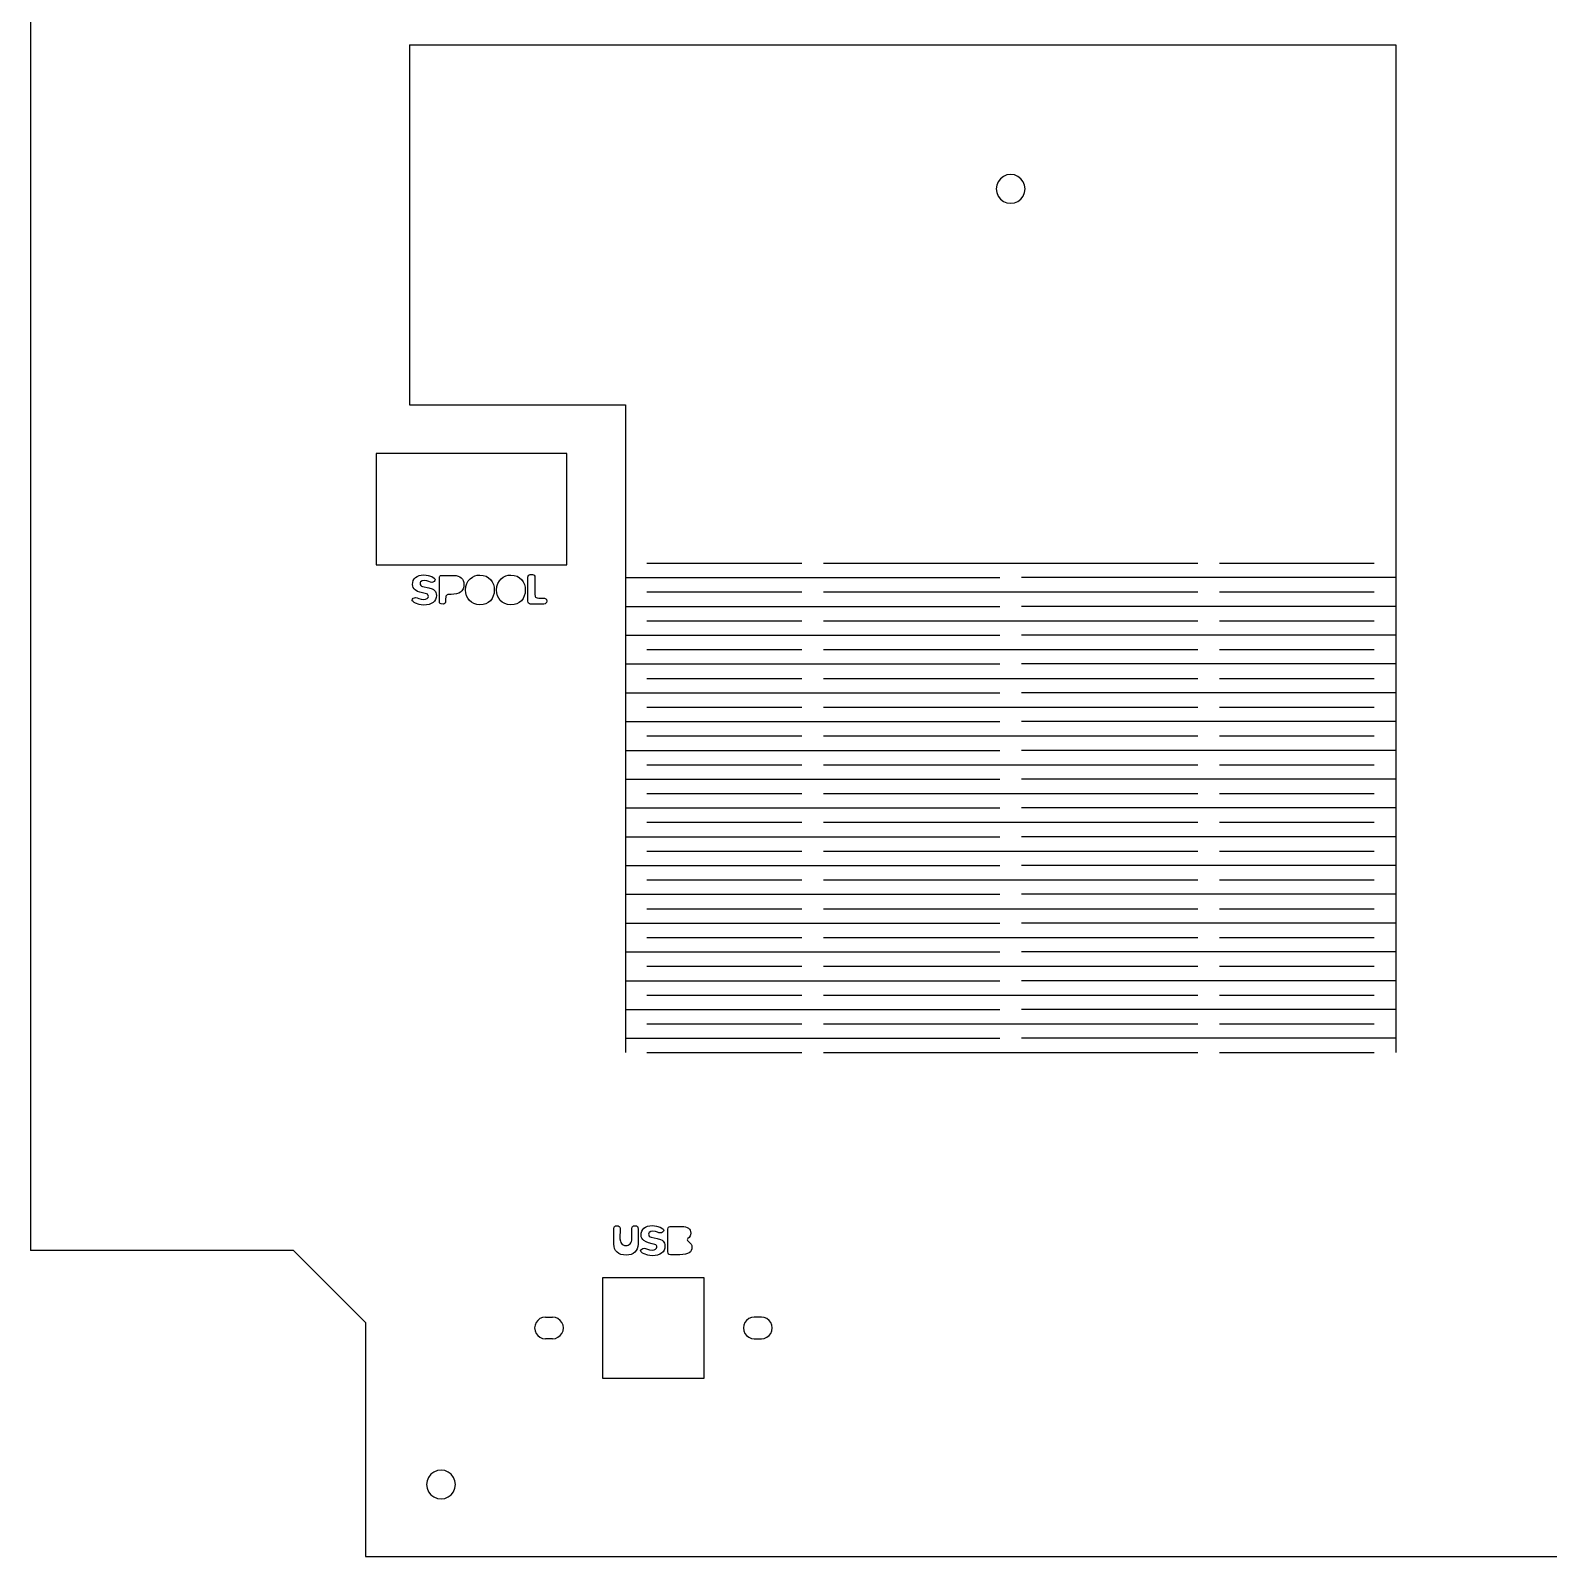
# Model space of a CAD drawing. Header units: metres. Extents: x 142 to 496, y 1157 to 1479.
# Drawn here: x 142.3 to 353.1, y 1156.9 to 1368.9 of the extents above; entities that cross this region are included whole.
import ezdxf

# ---------------------------------------------------------------- set-up
doc = ezdxf.new("R2010")
doc.units = ezdxf.units.M

msp = doc.modelspace()

# ---------------------------------------------------------------- linework, layer by layer
at = {"layer": 'COMPONENT1'}
for p, q in [((223.28, 1200.29, 0), (223.29, 1202.46, 0)), ((223.29, 1202.46, 0), (223.31, 1202.62, 0)), ((223.31, 1202.62, 0), (223.38, 1202.74, 0)), ((223.38, 1202.74, 0), (223.51, 1202.81, 0)), ((223.51, 1202.81, 0), (223.7, 1202.83, 0)), ((223.7, 1202.83, 0), (223.9, 1202.81, 0)), ((223.9, 1202.81, 0), (224.04, 1202.75, 0)), ((224.04, 1202.75, 0), (224.12, 1202.63, 0)), ((224.12, 1202.63, 0), (224.15, 1202.46, 0)), ((224.15, 1202.46, 0), (224.13, 1201.03, 0)), ((225.78, 1201.03, 0), (225.79, 1202.46, 0)), ((225.79, 1202.46, 0), (225.81, 1202.62, 0)), ((225.81, 1202.62, 0), (225.87, 1202.74, 0)), ((225.87, 1202.74, 0), (226.01, 1202.81, 0)), ((226.01, 1202.81, 0), (226.22, 1202.83, 0)), ((226.22, 1202.83, 0), (226.42, 1202.81, 0)), ((226.42, 1202.81, 0), (226.55, 1202.73, 0)), ((226.55, 1202.73, 0), (226.62, 1202.59, 0)), ((226.62, 1202.59, 0), (226.64, 1202.36, 0)), ((226.64, 1202.36, 0), (226.64, 1200.26, 0)), ((227.09, 1201.82, 0), (227.16, 1202.08, 0)), ((227.16, 1202.08, 0), (227.29, 1202.3, 0)), ((227.29, 1202.3, 0), (227.46, 1202.49, 0)), ((227.46, 1202.49, 0), (227.69, 1202.65, 0)), ((227.69, 1202.65, 0), (227.96, 1202.76, 0)), ((227.96, 1202.76, 0), (228.28, 1202.84, 0)), ((228.28, 1202.84, 0), (228.64, 1202.86, 0)), ((228.71, 1202.08, 0), (228.4, 1202.02, 0)), ((228.64, 1202.86, 0), (228.94, 1202.84, 0)), ((229.07, 1202.04, 0), (228.71, 1202.08, 0)), ((228.94, 1202.84, 0), (229.22, 1202.79, 0)), ((229.33, 1201.96, 0), (229.07, 1202.04, 0)), ((229.22, 1202.79, 0), (229.72, 1202.63, 0)), ((229.72, 1202.63, 0), (230.07, 1202.41, 0)), ((230.16, 1202.06, 0), (230.05, 1201.95, 0)), ((230.07, 1202.41, 0), (230.17, 1202.3, 0)), ((230.2, 1202.19, 0), (230.16, 1202.06, 0)), ((230.17, 1202.3, 0), (230.2, 1202.19, 0)), ((230.79, 1202.38, 0), (230.81, 1202.53, 0)), ((230.79, 1199.2, 0), (230.79, 1202.38, 0)), ((230.81, 1202.53, 0), (230.86, 1202.63, 0)), ((230.86, 1202.63, 0), (230.96, 1202.7, 0)), ((230.96, 1202.7, 0), (231.1, 1202.72, 0)), ((231.1, 1202.72, 0), (232.7, 1202.72, 0)), ((232.7, 1202.72, 0), (232.99, 1202.71, 0)), ((232.99, 1202.71, 0), (233.24, 1202.66, 0)), ((233.24, 1202.66, 0), (233.46, 1202.59, 0)), ((233.46, 1202.59, 0), (233.64, 1202.49, 0)), ((233.64, 1202.49, 0), (233.78, 1202.36, 0)), ((233.78, 1202.36, 0), (233.88, 1202.21, 0)), ((233.88, 1202.21, 0), (233.94, 1202.02, 0)), ((223.31, 1199.96, 0), (223.28, 1200.29, 0)), ((223.39, 1199.66, 0), (223.31, 1199.96, 0)), ((224.13, 1201.03, 0), (224.18, 1200.67, 0)), ((224.18, 1200.67, 0), (224.25, 1200.51, 0)), ((224.25, 1200.51, 0), (224.34, 1200.37, 0)), ((224.34, 1200.37, 0), (224.45, 1200.25, 0)), ((224.45, 1200.25, 0), (224.59, 1200.17, 0)), ((224.59, 1200.17, 0), (224.75, 1200.11, 0)), ((224.75, 1200.11, 0), (224.94, 1200.09, 0)), ((224.94, 1200.09, 0), (225.12, 1200.11, 0)), ((225.12, 1200.11, 0), (225.27, 1200.15, 0)), ((225.27, 1200.15, 0), (225.42, 1200.23, 0)), ((225.42, 1200.23, 0), (225.54, 1200.33, 0)), ((225.54, 1200.33, 0), (225.64, 1200.47, 0)), ((225.64, 1200.47, 0), (225.72, 1200.63, 0)), ((225.72, 1200.63, 0), (225.76, 1200.82, 0)), ((225.76, 1200.82, 0), (225.78, 1201.03, 0)), ((226.61, 1199.93, 0), (226.52, 1199.64, 0)), ((226.64, 1200.26, 0), (226.61, 1199.93, 0)), ((227.06, 1201.55, 0), (227.09, 1201.82, 0)), ((227.09, 1201.31, 0), (227.06, 1201.55, 0)), ((227.17, 1201.1, 0), (227.09, 1201.31, 0)), ((227.29, 1200.93, 0), (227.17, 1201.1, 0)), ((227.43, 1200.79, 0), (227.29, 1200.93, 0)), ((227.76, 1200.58, 0), (227.43, 1200.79, 0)), ((228.07, 1200.46, 0), (227.76, 1200.58, 0)), ((228.62, 1200.34, 0), (228.07, 1200.46, 0)), ((228.12, 1201.81, 0), (228.1, 1201.68, 0)), ((228.1, 1201.68, 0), (228.12, 1201.54, 0)), ((228.19, 1201.9, 0), (228.12, 1201.81, 0)), ((228.12, 1201.54, 0), (228.2, 1201.4, 0)), ((228.4, 1202.02, 0), (228.19, 1201.9, 0)), ((228.2, 1201.4, 0), (228.31, 1201.3, 0)), ((228.31, 1201.3, 0), (228.46, 1201.24, 0)), ((228.46, 1201.24, 0), (229.31, 1201.07, 0)), ((228.99, 1200.25, 0), (228.62, 1200.34, 0)), ((229.12, 1200.18, 0), (228.99, 1200.25, 0)), ((229.2, 1200.1, 0), (229.12, 1200.18, 0)), ((229.25, 1199.99, 0), (229.2, 1200.1, 0)), ((229.27, 1199.84, 0), (229.25, 1199.99, 0)), ((229.31, 1201.07, 0), (229.78, 1200.92, 0)), ((229.54, 1201.87, 0), (229.33, 1201.96, 0)), ((229.75, 1201.83, 0), (229.54, 1201.87, 0)), ((229.9, 1201.86, 0), (229.75, 1201.83, 0)), ((229.78, 1200.92, 0), (229.97, 1200.82, 0)), ((230.05, 1201.95, 0), (229.9, 1201.86, 0)), ((229.97, 1200.82, 0), (230.12, 1200.7, 0)), ((230.12, 1200.7, 0), (230.23, 1200.56, 0)), ((230.23, 1200.56, 0), (230.31, 1200.4, 0)), ((230.31, 1200.4, 0), (230.36, 1200.22, 0)), ((230.38, 1200.01, 0), (230.35, 1199.7, 0)), ((230.36, 1200.22, 0), (230.38, 1200.01, 0)), ((233.5, 1200.97, 0), (233.48, 1200.88, 0)), ((233.48, 1200.88, 0), (233.51, 1200.76, 0)), ((233.56, 1201.05, 0), (233.5, 1200.97, 0)), ((233.51, 1200.76, 0), (233.58, 1200.68, 0)), ((233.72, 1201.21, 0), (233.56, 1201.05, 0)), ((233.58, 1200.68, 0), (233.8, 1200.52, 0)), ((233.89, 1201.43, 0), (233.72, 1201.21, 0)), ((233.8, 1200.52, 0), (234.02, 1200.28, 0)), ((233.94, 1201.59, 0), (233.89, 1201.43, 0)), ((233.94, 1202.02, 0), (233.96, 1201.81, 0)), ((233.96, 1201.81, 0), (233.94, 1201.59, 0)), ((234.02, 1200.28, 0), (234.09, 1200.11, 0)), ((234.09, 1200.11, 0), (234.12, 1199.87, 0)), ((223.52, 1199.39, 0), (223.39, 1199.66, 0)), ((223.72, 1199.17, 0), (223.52, 1199.39, 0)), ((223.96, 1198.99, 0), (223.72, 1199.17, 0)), ((224.26, 1198.85, 0), (223.96, 1198.99, 0)), ((224.61, 1198.77, 0), (224.26, 1198.85, 0)), ((225.01, 1198.74, 0), (224.61, 1198.77, 0)), ((225.36, 1198.77, 0), (225.01, 1198.74, 0)), ((225.67, 1198.85, 0), (225.36, 1198.77, 0)), ((225.95, 1198.98, 0), (225.67, 1198.85, 0)), ((226.19, 1199.16, 0), (225.95, 1198.98, 0)), ((226.38, 1199.38, 0), (226.19, 1199.16, 0)), ((226.52, 1199.64, 0), (226.38, 1199.38, 0)), ((227, 1199.37, 0), (227.05, 1199.49, 0)), ((227.03, 1199.27, 0), (227, 1199.37, 0)), ((227.13, 1199.16, 0), (227.03, 1199.27, 0)), ((227.05, 1199.49, 0), (227.17, 1199.6, 0)), ((227.28, 1199.04, 0), (227.13, 1199.16, 0)), ((227.17, 1199.6, 0), (227.32, 1199.69, 0)), ((227.47, 1198.93, 0), (227.28, 1199.04, 0)), ((227.32, 1199.69, 0), (227.47, 1199.72, 0)), ((227.47, 1199.72, 0), (227.69, 1199.67, 0)), ((227.98, 1198.75, 0), (227.47, 1198.93, 0)), ((227.69, 1199.67, 0), (227.95, 1199.58, 0)), ((227.95, 1199.58, 0), (228.25, 1199.49, 0)), ((228.28, 1198.69, 0), (227.98, 1198.75, 0)), ((228.25, 1199.49, 0), (228.61, 1199.44, 0)), ((228.6, 1198.67, 0), (228.28, 1198.69, 0)), ((229, 1198.7, 0), (228.6, 1198.67, 0)), ((228.61, 1199.44, 0), (228.88, 1199.49, 0)), ((228.88, 1199.49, 0), (229.08, 1199.59, 0)), ((229.35, 1198.76, 0), (229, 1198.7, 0)), ((229.08, 1199.59, 0), (229.22, 1199.72, 0)), ((229.22, 1199.72, 0), (229.27, 1199.84, 0)), ((229.66, 1198.87, 0), (229.35, 1198.76, 0)), ((229.91, 1199.01, 0), (229.66, 1198.87, 0)), ((230.12, 1199.2, 0), (229.91, 1199.01, 0)), ((230.26, 1199.43, 0), (230.12, 1199.2, 0)), ((230.35, 1199.7, 0), (230.26, 1199.43, 0)), ((230.8, 1199.02, 0), (230.79, 1199.2, 0)), ((230.86, 1198.9, 0), (230.8, 1199.02, 0)), ((230.97, 1198.84, 0), (230.86, 1198.9, 0)), ((231.13, 1198.81, 0), (230.97, 1198.84, 0)), ((232.45, 1198.81, 0), (231.13, 1198.81, 0)), ((232.86, 1198.83, 0), (232.45, 1198.81, 0)), ((233.21, 1198.88, 0), (232.86, 1198.83, 0)), ((233.5, 1198.96, 0), (233.21, 1198.88, 0)), ((233.73, 1199.07, 0), (233.5, 1198.96, 0)), ((233.91, 1199.22, 0), (233.73, 1199.07, 0)), ((234.03, 1199.4, 0), (233.91, 1199.22, 0)), ((234.09, 1199.61, 0), (234.03, 1199.4, 0)), ((234.12, 1199.87, 0), (234.09, 1199.61, 0))]:
    msp.add_line(p, q, dxfattribs=at)
at = {"layer": 'COMPONENT3'}
for p, q in [((196.22, 1293.16, 0), (196.54, 1293.23, 0)), ((196.54, 1293.23, 0), (196.91, 1293.25, 0)), ((196.91, 1293.25, 0), (197.2, 1293.24, 0)), ((197.2, 1293.24, 0), (197.49, 1293.19, 0)), ((203.96, 1293.11, 0), (204.31, 1293.21, 0)), ((204.31, 1293.21, 0), (204.66, 1293.24, 0)), ((204.66, 1293.24, 0), (205.13, 1293.19, 0)), ((208.26, 1293.11, 0), (208.62, 1293.21, 0)), ((208.62, 1293.21, 0), (208.97, 1293.24, 0)), ((208.97, 1293.24, 0), (209.43, 1293.19, 0)), ((211.44, 1293.2, 0), (211.55, 1293.28, 0)), ((211.55, 1293.28, 0), (211.68, 1293.3, 0)), ((211.68, 1293.3, 0), (211.97, 1293.3, 0)), ((211.97, 1293.3, 0), (212.11, 1293.28, 0)), ((212.11, 1293.28, 0), (212.22, 1293.21, 0)), ((212.22, 1293.21, 0), (212.3, 1293.09, 0)), ((195.32, 1291.94, 0), (195.35, 1292.22, 0)), ((195.35, 1291.7, 0), (195.32, 1291.94, 0)), ((195.35, 1292.22, 0), (195.42, 1292.47, 0)), ((195.43, 1291.5, 0), (195.35, 1291.7, 0)), ((195.42, 1292.47, 0), (195.55, 1292.7, 0)), ((195.55, 1291.32, 0), (195.43, 1291.5, 0)), ((195.55, 1292.7, 0), (195.73, 1292.89, 0)), ((195.69, 1291.18, 0), (195.55, 1291.32, 0)), ((196.02, 1290.97, 0), (195.69, 1291.18, 0)), ((195.73, 1292.89, 0), (195.95, 1293.04, 0)), ((195.95, 1293.04, 0), (196.22, 1293.16, 0)), ((196.38, 1292.2, 0), (196.36, 1292.08, 0)), ((196.36, 1292.08, 0), (196.38, 1291.93, 0)), ((196.45, 1292.3, 0), (196.38, 1292.2, 0)), ((196.38, 1291.93, 0), (196.46, 1291.8, 0)), ((196.66, 1292.42, 0), (196.45, 1292.3, 0)), ((196.46, 1291.8, 0), (196.57, 1291.7, 0)), ((196.57, 1291.7, 0), (196.72, 1291.64, 0)), ((196.97, 1292.48, 0), (196.66, 1292.42, 0)), ((196.72, 1291.64, 0), (197.57, 1291.46, 0)), ((197.33, 1292.44, 0), (196.97, 1292.48, 0)), ((197.59, 1292.35, 0), (197.33, 1292.44, 0)), ((197.49, 1293.19, 0), (197.98, 1293.02, 0)), ((197.57, 1291.46, 0), (198.04, 1291.31, 0)), ((197.8, 1292.26, 0), (197.59, 1292.35, 0)), ((198.01, 1292.22, 0), (197.8, 1292.26, 0)), ((197.98, 1293.02, 0), (198.33, 1292.8, 0)), ((198.16, 1292.26, 0), (198.01, 1292.22, 0)), ((198.04, 1291.31, 0), (198.23, 1291.21, 0)), ((198.31, 1292.34, 0), (198.16, 1292.26, 0)), ((198.23, 1291.21, 0), (198.38, 1291.1, 0)), ((198.42, 1292.46, 0), (198.31, 1292.34, 0)), ((198.33, 1292.8, 0), (198.43, 1292.69, 0)), ((198.38, 1291.1, 0), (198.49, 1290.96, 0)), ((198.46, 1292.59, 0), (198.42, 1292.46, 0)), ((198.43, 1292.69, 0), (198.46, 1292.59, 0)), ((199.05, 1292.86, 0), (199.07, 1292.99, 0)), ((199.05, 1289.55, 0), (199.05, 1292.86, 0)), ((199.07, 1292.99, 0), (199.13, 1293.09, 0)), ((199.13, 1293.09, 0), (199.22, 1293.15, 0)), ((199.22, 1293.15, 0), (199.34, 1293.17, 0)), ((199.34, 1293.17, 0), (201.11, 1293.17, 0)), ((201.11, 1293.17, 0), (201.4, 1293.15, 0)), ((201.4, 1293.15, 0), (201.67, 1293.09, 0)), ((201.67, 1293.09, 0), (201.9, 1292.98, 0)), ((201.9, 1292.98, 0), (202.09, 1292.84, 0)), ((202.09, 1292.84, 0), (202.25, 1292.66, 0)), ((202.34, 1291.3, 0), (202.19, 1291.05, 0)), ((202.25, 1292.66, 0), (202.36, 1292.46, 0)), ((202.43, 1291.6, 0), (202.34, 1291.3, 0)), ((202.36, 1292.46, 0), (202.44, 1292.22, 0)), ((202.46, 1291.97, 0), (202.43, 1291.6, 0)), ((202.44, 1292.22, 0), (202.46, 1291.97, 0)), ((202.69, 1291.14, 0), (202.74, 1291.64, 0)), ((202.73, 1290.74, 0), (202.69, 1291.14, 0)), ((202.74, 1291.64, 0), (202.87, 1292.07, 0)), ((202.87, 1292.07, 0), (203.07, 1292.43, 0)), ((203.07, 1292.43, 0), (203.33, 1292.73, 0)), ((203.33, 1292.73, 0), (203.63, 1292.95, 0)), ((203.63, 1292.95, 0), (203.96, 1293.11, 0)), ((205.13, 1293.19, 0), (205.53, 1293.06, 0)), ((205.53, 1293.06, 0), (205.88, 1292.86, 0)), ((205.88, 1292.86, 0), (206.16, 1292.6, 0)), ((206.16, 1292.6, 0), (206.39, 1292.29, 0)), ((206.39, 1292.29, 0), (206.55, 1291.94, 0)), ((206.55, 1291.94, 0), (206.65, 1291.56, 0)), ((206.65, 1291.56, 0), (206.68, 1291.16, 0)), ((206.68, 1291.16, 0), (206.65, 1290.73, 0)), ((207, 1291.14, 0), (207.04, 1291.64, 0)), ((207.03, 1290.74, 0), (207, 1291.14, 0)), ((207.04, 1291.64, 0), (207.17, 1292.07, 0)), ((207.17, 1292.07, 0), (207.38, 1292.43, 0)), ((207.38, 1292.43, 0), (207.63, 1292.73, 0)), ((207.63, 1292.73, 0), (207.93, 1292.95, 0)), ((207.93, 1292.95, 0), (208.26, 1293.11, 0)), ((209.43, 1293.19, 0), (209.84, 1293.06, 0)), ((209.84, 1293.06, 0), (210.18, 1292.86, 0)), ((210.18, 1292.86, 0), (210.47, 1292.6, 0)), ((210.47, 1292.6, 0), (210.69, 1292.29, 0)), ((210.69, 1292.29, 0), (210.85, 1291.94, 0)), ((210.85, 1291.94, 0), (210.95, 1291.56, 0)), ((210.95, 1291.56, 0), (210.98, 1291.16, 0)), ((210.98, 1291.16, 0), (210.95, 1290.73, 0)), ((211.35, 1292.95, 0), (211.37, 1293.08, 0)), ((211.35, 1289.62, 0), (211.35, 1292.95, 0)), ((211.37, 1293.08, 0), (211.44, 1293.2, 0)), ((212.3, 1293.09, 0), (212.32, 1292.95, 0)), ((212.32, 1292.95, 0), (212.32, 1290.58, 0)), ((195.26, 1289.76, 0), (195.31, 1289.88, 0)), ((195.29, 1289.66, 0), (195.26, 1289.76, 0)), ((195.39, 1289.55, 0), (195.29, 1289.66, 0)), ((195.31, 1289.88, 0), (195.43, 1290, 0)), ((195.54, 1289.44, 0), (195.39, 1289.55, 0)), ((195.43, 1290, 0), (195.58, 1290.08, 0)), ((195.73, 1289.33, 0), (195.54, 1289.44, 0)), ((195.58, 1290.08, 0), (195.73, 1290.11, 0)), ((195.73, 1290.11, 0), (195.95, 1290.07, 0)), ((196.24, 1289.15, 0), (195.73, 1289.33, 0)), ((195.95, 1290.07, 0), (196.21, 1289.98, 0)), ((196.33, 1290.86, 0), (196.02, 1290.97, 0)), ((196.21, 1289.98, 0), (196.51, 1289.88, 0)), ((196.54, 1289.09, 0), (196.24, 1289.15, 0)), ((196.88, 1290.73, 0), (196.33, 1290.86, 0)), ((196.51, 1289.88, 0), (196.87, 1289.84, 0)), ((196.86, 1289.07, 0), (196.54, 1289.09, 0)), ((197.26, 1289.09, 0), (196.86, 1289.07, 0)), ((196.87, 1289.84, 0), (197.14, 1289.88, 0)), ((197.25, 1290.64, 0), (196.88, 1290.73, 0)), ((197.14, 1289.88, 0), (197.34, 1289.99, 0)), ((197.38, 1290.58, 0), (197.25, 1290.64, 0)), ((197.61, 1289.15, 0), (197.26, 1289.09, 0)), ((197.34, 1289.99, 0), (197.48, 1290.12, 0)), ((197.46, 1290.5, 0), (197.38, 1290.58, 0)), ((197.51, 1290.38, 0), (197.46, 1290.5, 0)), ((197.48, 1290.12, 0), (197.53, 1290.23, 0)), ((197.53, 1290.23, 0), (197.51, 1290.38, 0)), ((197.92, 1289.26, 0), (197.61, 1289.15, 0)), ((198.17, 1289.41, 0), (197.92, 1289.26, 0)), ((198.38, 1289.6, 0), (198.17, 1289.41, 0)), ((198.52, 1289.83, 0), (198.38, 1289.6, 0)), ((198.49, 1290.96, 0), (198.57, 1290.8, 0)), ((198.61, 1290.1, 0), (198.52, 1289.83, 0)), ((198.57, 1290.8, 0), (198.62, 1290.61, 0)), ((198.64, 1290.41, 0), (198.61, 1290.1, 0)), ((198.62, 1290.61, 0), (198.64, 1290.41, 0)), ((199.07, 1289.38, 0), (199.05, 1289.55, 0)), ((199.16, 1289.28, 0), (199.07, 1289.38, 0)), ((199.31, 1289.22, 0), (199.16, 1289.28, 0)), ((199.56, 1289.2, 0), (199.31, 1289.22, 0)), ((199.73, 1289.23, 0), (199.56, 1289.2, 0)), ((199.84, 1289.31, 0), (199.73, 1289.23, 0)), ((199.9, 1289.4, 0), (199.84, 1289.31, 0)), ((199.92, 1289.5, 0), (199.9, 1289.4, 0)), ((199.93, 1290.2, 0), (199.92, 1289.89, 0)), ((199.92, 1289.89, 0), (199.92, 1289.5, 0)), ((199.96, 1290.32, 0), (199.93, 1290.2, 0)), ((200.02, 1290.41, 0), (199.96, 1290.32, 0)), ((200.11, 1290.47, 0), (200.02, 1290.41, 0)), ((200.24, 1290.51, 0), (200.11, 1290.47, 0)), ((200.67, 1290.55, 0), (200.24, 1290.51, 0)), ((201.06, 1290.56, 0), (200.67, 1290.55, 0)), ((201.42, 1290.62, 0), (201.06, 1290.56, 0)), ((201.73, 1290.72, 0), (201.42, 1290.62, 0)), ((201.98, 1290.86, 0), (201.73, 1290.72, 0)), ((202.19, 1291.05, 0), (201.98, 1290.86, 0)), ((202.82, 1290.36, 0), (202.73, 1290.74, 0)), ((202.98, 1290.01, 0), (202.82, 1290.36, 0)), ((203.21, 1289.71, 0), (202.98, 1290.01, 0)), ((203.49, 1289.45, 0), (203.21, 1289.71, 0)), ((203.83, 1289.26, 0), (203.49, 1289.45, 0)), ((204.23, 1289.13, 0), (203.83, 1289.26, 0)), ((204.69, 1289.09, 0), (204.23, 1289.13, 0)), ((205.11, 1289.12, 0), (204.69, 1289.09, 0)), ((205.5, 1289.24, 0), (205.11, 1289.12, 0)), ((205.84, 1289.43, 0), (205.5, 1289.24, 0)), ((206.13, 1289.67, 0), (205.84, 1289.43, 0)), ((206.36, 1289.97, 0), (206.13, 1289.67, 0)), ((206.54, 1290.33, 0), (206.36, 1289.97, 0)), ((206.65, 1290.73, 0), (206.54, 1290.33, 0)), ((207.13, 1290.36, 0), (207.03, 1290.74, 0)), ((207.29, 1290.01, 0), (207.13, 1290.36, 0)), ((207.51, 1289.71, 0), (207.29, 1290.01, 0)), ((207.79, 1289.45, 0), (207.51, 1289.71, 0)), ((208.13, 1289.26, 0), (207.79, 1289.45, 0)), ((208.53, 1289.13, 0), (208.13, 1289.26, 0)), ((208.99, 1289.09, 0), (208.53, 1289.13, 0)), ((209.42, 1289.12, 0), (208.99, 1289.09, 0)), ((209.81, 1289.24, 0), (209.42, 1289.12, 0)), ((210.15, 1289.43, 0), (209.81, 1289.24, 0)), ((210.44, 1289.67, 0), (210.15, 1289.43, 0)), ((210.67, 1289.97, 0), (210.44, 1289.67, 0)), ((210.84, 1290.33, 0), (210.67, 1289.97, 0)), ((210.95, 1290.73, 0), (210.84, 1290.33, 0)), ((211.37, 1289.44, 0), (211.35, 1289.62, 0)), ((211.44, 1289.31, 0), (211.37, 1289.44, 0)), ((211.55, 1289.23, 0), (211.44, 1289.31, 0)), ((211.7, 1289.21, 0), (211.55, 1289.23, 0)), ((213.54, 1289.21, 0), (211.7, 1289.21, 0)), ((212.32, 1290.58, 0), (212.36, 1290.27, 0)), ((212.36, 1290.27, 0), (212.41, 1290.17, 0)), ((212.41, 1290.17, 0), (212.51, 1290.1, 0)), ((212.51, 1290.1, 0), (212.65, 1290.06, 0)), ((212.65, 1290.06, 0), (212.85, 1290.03, 0)), ((212.85, 1290.03, 0), (213.46, 1290.02, 0)), ((213.46, 1290.02, 0), (213.67, 1290, 0)), ((213.72, 1289.23, 0), (213.54, 1289.21, 0)), ((213.67, 1290, 0), (213.82, 1289.95, 0)), ((213.85, 1289.31, 0), (213.72, 1289.23, 0)), ((213.82, 1289.95, 0), (213.92, 1289.82, 0)), ((213.93, 1289.43, 0), (213.85, 1289.31, 0)), ((213.92, 1289.82, 0), (213.95, 1289.61, 0)), ((213.95, 1289.61, 0), (213.93, 1289.43, 0))]:
    msp.add_line(p, q, dxfattribs=at)
at = {"layer": 'GROUP0'}
for p, q in [((142.28, 1437.88, 0), (142.27, 1199.38, 0)), ((194.88, 1366.88, 0), (194.88, 1316.88, 0)), ((194.88, 1366.88, 0), (331.88, 1366.88, 0)), ((331.88, 1366.88, 0), (331.88, 1292.88, 0)), ((277.39, 1348.62, 0), (276.97, 1348.3, 0)), ((277.87, 1348.82, 0), (277.39, 1348.62, 0)), ((278.39, 1348.88, 0), (277.87, 1348.82, 0)), ((278.9, 1348.82, 0), (278.39, 1348.88, 0)), ((279.39, 1348.62, 0), (278.9, 1348.82, 0)), ((279.8, 1348.3, 0), (279.39, 1348.62, 0)), ((276.45, 1347.4, 0), (276.39, 1346.88, 0)), ((276.39, 1346.88, 0), (276.45, 1346.37, 0)), ((276.65, 1347.88, 0), (276.45, 1347.4, 0)), ((276.45, 1346.37, 0), (276.65, 1345.88, 0)), ((276.97, 1348.3, 0), (276.65, 1347.88, 0)), ((280.12, 1347.88, 0), (279.8, 1348.3, 0)), ((280.32, 1347.4, 0), (280.12, 1347.88, 0)), ((280.12, 1345.88, 0), (280.32, 1346.37, 0)), ((280.39, 1346.88, 0), (280.32, 1347.4, 0)), ((280.32, 1346.37, 0), (280.39, 1346.88, 0)), ((276.65, 1345.88, 0), (276.97, 1345.47, 0)), ((276.97, 1345.47, 0), (277.39, 1345.15, 0)), ((277.39, 1345.15, 0), (277.87, 1344.95, 0)), ((277.87, 1344.95, 0), (278.39, 1344.88, 0)), ((278.39, 1344.88, 0), (278.9, 1344.95, 0)), ((278.9, 1344.95, 0), (279.39, 1345.15, 0)), ((279.39, 1345.15, 0), (279.8, 1345.47, 0)), ((279.8, 1345.47, 0), (280.12, 1345.88, 0)), ((194.88, 1316.88, 0), (224.88, 1316.88, 0)), ((224.88, 1316.88, 0), (224.88, 1292.88, 0)), ((216.77, 1310.13, 0), (190.27, 1310.13, 0)), ((190.27, 1310.13, 0), (190.27, 1294.63, 0)), ((216.77, 1294.63, 0), (216.77, 1310.13, 0)), ((190.27, 1294.63, 0), (216.77, 1294.63, 0)), ((224.88, 1292.88, 0), (224.88, 1226.88, 0)), ((331.88, 1292.88, 0), (331.88, 1226.88, 0)), ((178.78, 1199.38, 0), (142.27, 1199.38, 0)), ((178.78, 1199.38, 0), (188.78, 1189.38, 0)), ((221.77, 1195.63, 0), (235.77, 1195.63, 0)), ((221.77, 1181.63, 0), (221.77, 1195.63, 0)), ((235.77, 1195.63, 0), (235.77, 1181.63, 0)), ((188.78, 1189.38, 0), (188.78, 1156.88, 0)), ((212.48, 1189.38, 0), (212.33, 1189.02, 0)), ((212.71, 1189.69, 0), (212.48, 1189.38, 0)), ((213.02, 1189.93, 0), (212.71, 1189.69, 0)), ((213.39, 1190.08, 0), (213.02, 1189.93, 0)), ((213.77, 1190.13, 0), (213.39, 1190.08, 0)), ((213.77, 1190.13, 0), (214.77, 1190.13, 0)), ((215.16, 1190.08, 0), (214.77, 1190.13, 0)), ((215.52, 1189.93, 0), (215.16, 1190.08, 0)), ((215.84, 1189.69, 0), (215.52, 1189.93, 0)), ((216.07, 1189.38, 0), (215.84, 1189.69, 0)), ((216.22, 1189.02, 0), (216.07, 1189.38, 0)), ((241.48, 1189.38, 0), (241.33, 1189.02, 0)), ((241.71, 1189.69, 0), (241.48, 1189.38, 0)), ((242.02, 1189.93, 0), (241.71, 1189.69, 0)), ((242.39, 1190.08, 0), (242.02, 1189.93, 0)), ((242.77, 1190.13, 0), (242.39, 1190.08, 0)), ((243.77, 1190.13, 0), (242.77, 1190.13, 0)), ((244.16, 1190.08, 0), (243.77, 1190.13, 0)), ((244.52, 1189.93, 0), (244.16, 1190.08, 0)), ((244.84, 1189.69, 0), (244.52, 1189.93, 0)), ((245.07, 1189.38, 0), (244.84, 1189.69, 0)), ((245.22, 1189.02, 0), (245.07, 1189.38, 0)), ((212.33, 1189.02, 0), (212.27, 1188.63, 0)), ((212.27, 1188.63, 0), (212.33, 1188.25, 0)), ((212.33, 1188.25, 0), (212.48, 1187.88, 0)), ((212.48, 1187.88, 0), (212.71, 1187.57, 0)), ((212.71, 1187.57, 0), (213.02, 1187.34, 0)), ((213.02, 1187.34, 0), (213.39, 1187.19, 0)), ((215.16, 1187.19, 0), (215.52, 1187.34, 0)), ((215.52, 1187.34, 0), (215.84, 1187.57, 0)), ((215.84, 1187.57, 0), (216.07, 1187.88, 0)), ((216.07, 1187.88, 0), (216.22, 1188.25, 0)), ((216.27, 1188.63, 0), (216.22, 1189.02, 0)), ((216.22, 1188.25, 0), (216.27, 1188.63, 0)), ((241.33, 1189.02, 0), (241.27, 1188.63, 0)), ((241.27, 1188.63, 0), (241.33, 1188.25, 0)), ((241.33, 1188.25, 0), (241.48, 1187.88, 0)), ((241.48, 1187.88, 0), (241.71, 1187.57, 0)), ((241.71, 1187.57, 0), (242.02, 1187.34, 0)), ((242.02, 1187.34, 0), (242.39, 1187.19, 0)), ((244.16, 1187.19, 0), (244.52, 1187.34, 0)), ((244.52, 1187.34, 0), (244.84, 1187.57, 0)), ((244.84, 1187.57, 0), (245.07, 1187.88, 0)), ((245.07, 1187.88, 0), (245.22, 1188.25, 0)), ((245.27, 1188.63, 0), (245.22, 1189.02, 0)), ((245.22, 1188.25, 0), (245.27, 1188.63, 0)), ((213.39, 1187.19, 0), (213.77, 1187.13, 0)), ((214.77, 1187.13, 0), (213.77, 1187.13, 0)), ((214.77, 1187.13, 0), (215.16, 1187.19, 0)), ((242.39, 1187.19, 0), (242.77, 1187.13, 0)), ((242.77, 1187.13, 0), (243.77, 1187.13, 0)), ((243.77, 1187.13, 0), (244.16, 1187.19, 0)), ((235.77, 1181.63, 0), (221.77, 1181.63, 0)), ((197.87, 1168.3, 0), (197.55, 1167.88, 0)), ((198.28, 1168.62, 0), (197.87, 1168.3, 0)), ((198.77, 1168.82, 0), (198.28, 1168.62, 0)), ((199.28, 1168.88, 0), (198.77, 1168.82, 0)), ((199.8, 1168.82, 0), (199.28, 1168.88, 0)), ((200.28, 1168.62, 0), (199.8, 1168.82, 0)), ((200.7, 1168.3, 0), (200.28, 1168.62, 0)), ((201.02, 1167.88, 0), (200.7, 1168.3, 0)), ((197.35, 1167.4, 0), (197.28, 1166.88, 0)), ((197.28, 1166.88, 0), (197.35, 1166.37, 0)), ((197.55, 1167.88, 0), (197.35, 1167.4, 0)), ((197.35, 1166.37, 0), (197.55, 1165.88, 0)), ((201.21, 1167.4, 0), (201.02, 1167.88, 0)), ((201.02, 1165.88, 0), (201.21, 1166.37, 0)), ((201.28, 1166.88, 0), (201.21, 1167.4, 0)), ((201.21, 1166.37, 0), (201.28, 1166.88, 0)), ((197.55, 1165.88, 0), (197.87, 1165.47, 0)), ((197.87, 1165.47, 0), (198.28, 1165.15, 0)), ((198.28, 1165.15, 0), (198.77, 1164.95, 0)), ((198.77, 1164.95, 0), (199.28, 1164.88, 0)), ((199.28, 1164.88, 0), (199.8, 1164.95, 0)), ((199.8, 1164.95, 0), (200.28, 1165.15, 0)), ((200.28, 1165.15, 0), (200.7, 1165.47, 0)), ((200.7, 1165.47, 0), (201.02, 1165.88, 0)), ((188.78, 1156.88, 0), (449.78, 1156.88, 0))]:
    msp.add_line(p, q, dxfattribs=at)
at = {"layer": 'GROUP1'}
for p, q in [((227.88, 1294.88, 0), (249.38, 1294.88, 0)), ((252.38, 1294.88, 0), (304.38, 1294.88, 0)), ((307.38, 1294.88, 0), (328.89, 1294.88, 0)), ((227.88, 1290.88, 0), (249.38, 1290.88, 0)), ((252.38, 1290.88, 0), (304.38, 1290.88, 0)), ((307.38, 1290.88, 0), (328.89, 1290.88, 0)), ((227.88, 1286.88, 0), (249.38, 1286.88, 0)), ((252.38, 1286.88, 0), (304.38, 1286.88, 0)), ((307.38, 1286.88, 0), (328.89, 1286.88, 0)), ((227.88, 1282.88, 0), (249.38, 1282.88, 0)), ((252.38, 1282.88, 0), (304.38, 1282.88, 0)), ((307.38, 1282.88, 0), (328.89, 1282.88, 0)), ((227.88, 1278.88, 0), (249.38, 1278.88, 0)), ((252.38, 1278.88, 0), (304.38, 1278.88, 0)), ((307.38, 1278.88, 0), (328.89, 1278.88, 0)), ((227.88, 1274.88, 0), (249.38, 1274.88, 0)), ((252.38, 1274.88, 0), (304.38, 1274.88, 0)), ((307.38, 1274.88, 0), (328.89, 1274.88, 0)), ((227.88, 1270.88, 0), (249.38, 1270.88, 0)), ((252.38, 1270.88, 0), (304.38, 1270.88, 0)), ((307.38, 1270.88, 0), (328.89, 1270.88, 0)), ((227.88, 1266.88, 0), (249.38, 1266.88, 0)), ((252.38, 1266.88, 0), (304.38, 1266.88, 0)), ((307.38, 1266.88, 0), (328.89, 1266.88, 0)), ((227.88, 1262.88, 0), (249.38, 1262.88, 0)), ((252.38, 1262.88, 0), (304.38, 1262.88, 0)), ((307.38, 1262.88, 0), (328.89, 1262.88, 0)), ((227.88, 1258.88, 0), (249.38, 1258.88, 0)), ((252.38, 1258.88, 0), (304.38, 1258.88, 0)), ((307.38, 1258.88, 0), (328.89, 1258.88, 0)), ((227.88, 1254.88, 0), (249.38, 1254.88, 0)), ((252.38, 1254.88, 0), (304.38, 1254.88, 0)), ((307.38, 1254.88, 0), (328.89, 1254.88, 0)), ((227.88, 1250.88, 0), (249.38, 1250.88, 0)), ((252.38, 1250.88, 0), (304.38, 1250.88, 0)), ((307.38, 1250.88, 0), (328.89, 1250.88, 0)), ((227.88, 1246.88, 0), (249.38, 1246.88, 0)), ((252.38, 1246.88, 0), (304.38, 1246.88, 0)), ((307.38, 1246.88, 0), (328.89, 1246.88, 0)), ((227.88, 1242.88, 0), (249.38, 1242.88, 0)), ((252.38, 1242.88, 0), (304.38, 1242.88, 0)), ((307.38, 1242.88, 0), (328.89, 1242.88, 0)), ((227.88, 1238.88, 0), (249.38, 1238.88, 0)), ((252.38, 1238.88, 0), (304.38, 1238.88, 0)), ((307.38, 1238.88, 0), (328.89, 1238.88, 0)), ((227.88, 1234.88, 0), (249.38, 1234.88, 0)), ((252.38, 1234.88, 0), (304.38, 1234.88, 0)), ((307.38, 1234.88, 0), (328.89, 1234.88, 0)), ((227.88, 1230.88, 0), (249.38, 1230.88, 0)), ((252.38, 1230.88, 0), (304.38, 1230.88, 0)), ((307.38, 1230.88, 0), (328.89, 1230.88, 0)), ((227.88, 1226.88, 0), (249.38, 1226.88, 0)), ((252.38, 1226.88, 0), (304.38, 1226.88, 0)), ((307.38, 1226.88, 0), (328.89, 1226.88, 0))]:
    msp.add_line(p, q, dxfattribs=at)
at = {"layer": 'GROUP2'}
for p, q in [((224.88, 1292.88, 0), (276.88, 1292.88, 0)), ((331.88, 1292.88, 0), (279.88, 1292.88, 0)), ((224.88, 1288.88, 0), (276.88, 1288.88, 0)), ((331.88, 1288.88, 0), (279.88, 1288.88, 0)), ((224.88, 1284.88, 0), (276.88, 1284.88, 0)), ((331.88, 1284.88, 0), (279.88, 1284.88, 0)), ((224.88, 1280.88, 0), (276.88, 1280.88, 0)), ((331.88, 1280.88, 0), (279.88, 1280.88, 0)), ((224.88, 1276.88, 0), (276.88, 1276.88, 0)), ((331.88, 1276.88, 0), (279.88, 1276.88, 0)), ((224.88, 1272.88, 0), (276.88, 1272.88, 0)), ((331.88, 1272.88, 0), (279.88, 1272.88, 0)), ((224.88, 1268.88, 0), (276.88, 1268.88, 0)), ((331.88, 1268.88, 0), (279.88, 1268.88, 0)), ((224.88, 1264.88, 0), (276.88, 1264.88, 0)), ((331.88, 1264.88, 0), (279.88, 1264.88, 0)), ((224.88, 1260.88, 0), (276.88, 1260.88, 0)), ((331.88, 1260.88, 0), (279.88, 1260.88, 0)), ((224.88, 1256.88, 0), (276.88, 1256.88, 0)), ((331.88, 1256.88, 0), (279.88, 1256.88, 0)), ((224.88, 1252.88, 0), (276.88, 1252.88, 0)), ((331.88, 1252.88, 0), (279.88, 1252.88, 0)), ((224.88, 1248.88, 0), (276.88, 1248.88, 0)), ((331.88, 1248.88, 0), (279.88, 1248.88, 0)), ((224.88, 1244.88, 0), (276.88, 1244.88, 0)), ((331.88, 1244.88, 0), (279.88, 1244.88, 0)), ((224.88, 1240.88, 0), (276.88, 1240.88, 0)), ((331.88, 1240.88, 0), (279.88, 1240.88, 0)), ((224.88, 1236.88, 0), (276.88, 1236.88, 0)), ((331.88, 1236.88, 0), (279.88, 1236.88, 0)), ((224.88, 1232.88, 0), (276.88, 1232.88, 0)), ((331.88, 1232.88, 0), (279.88, 1232.88, 0)), ((224.88, 1228.88, 0), (276.88, 1228.88, 0)), ((331.88, 1228.88, 0), (279.88, 1228.88, 0))]:
    msp.add_line(p, q, dxfattribs=at)

doc.saveas('drawing.dxf')
